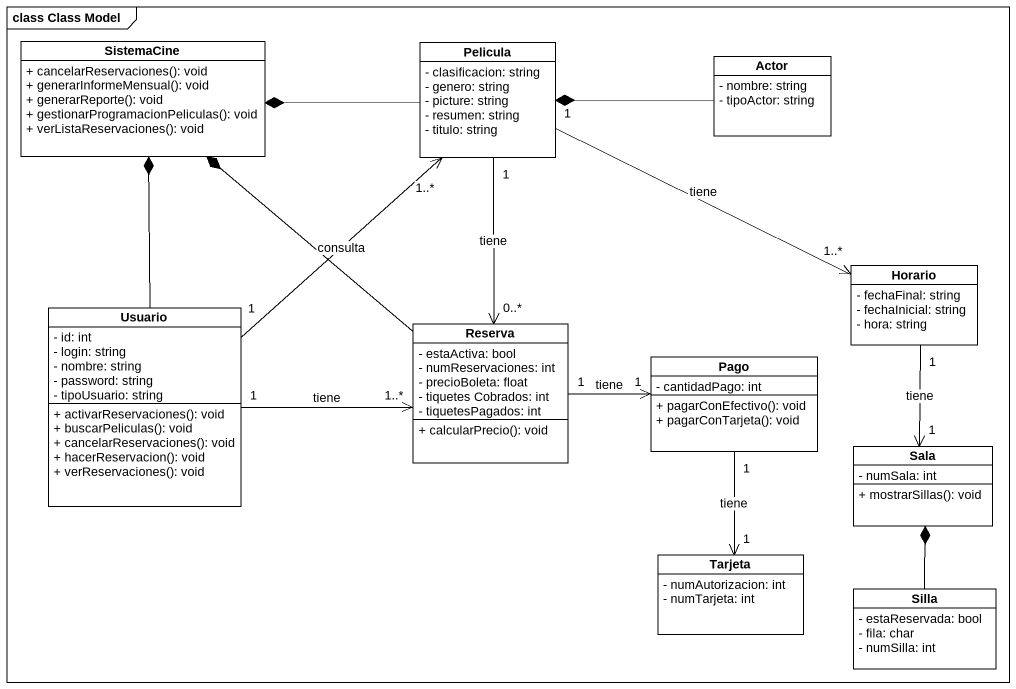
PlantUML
@startuml
mainframe class Class Model
hide circle
hide empty members
skinparam classAttributeIconSize 0
class SistemaCine {
  + cancelarReservaciones(): void
  + generarInformeMensual(): void
  + generarReporte(): void
  + gestionarProgramacionPeliculas(): void
  + verListaReservaciones(): void
}
class Pelicula {
  - clasificacion: string
  - genero: string
  - picture: string
  - resumen: string
  - titulo: string
}
class "Actor" as Actor_ {
  - nombre: string
  - tipoActor: string
}
class Horario {
  - fechaFinal: string
  - fechaInicial: string
  - hora: string
}
class Usuario {
  - id: int
  - login: string
  - nombre: string
  - password: string
  - tipoUsuario: string
  + activarReservaciones(): void
  + buscarPeliculas(): void
  + cancelarReservaciones(): void
  + hacerReservacion(): void
  + verReservaciones(): void
}
class Reserva {
  - estaActiva: bool
  - numReservaciones: int
  - precioBoleta: float
  - tiquetes Cobrados: int
  - tiquetesPagados: int
  + calcularPrecio(): void
}
class Pago {
  - cantidadPago: int
  + pagarConEfectivo(): void
  + pagarConTarjeta(): void
}
class Sala {
  - numSala: int
  + mostrarSillas(): void
}
class Tarjeta {
  - numAutorizacion: int
  - numTarjeta: int
}
class Silla {
  - estaReservada: bool
  - fila: char
  - numSilla: int
}
Pelicula -left-* SistemaCine
Pelicula "1" -right-> "1..*" Horario : tiene
Pelicula "1" --> "0..*" Reserva : tiene
Actor_ -left-* Pelicula
Horario "1" --> "1" Sala : tiene
Usuario -up-* SistemaCine
Usuario "1" -up-> "1..*" Pelicula : consulta
Usuario "1" -right-> "1..*" Reserva : tiene
Reserva -up-* SistemaCine
Reserva "1" -right-> "1" Pago : tiene
Pago "1" --> "1" Tarjeta : tiene
Silla -up-* Sala
@enduml
